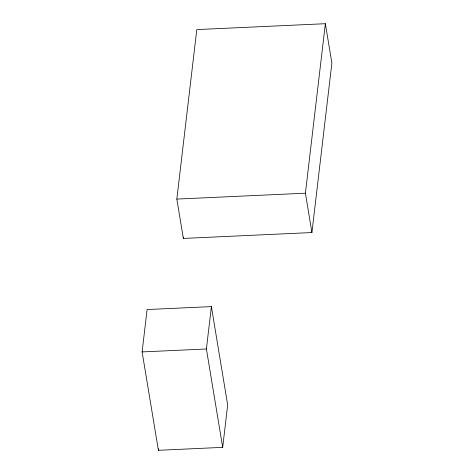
<?xml version="1.0" encoding="UTF-8"?>
<svg xmlns="http://www.w3.org/2000/svg" width="474" height="474" viewBox="0 0 474 474"><rect width="100%" height="100%" fill="white"/><g stroke="black" fill="none" stroke-linecap="round" stroke-linejoin="round"><path stroke-width="0.71" d="M142.117 351.921L147.106 309.546L211.392 306.607L227.68 404.986L222.691 447.355L158.405 450.3L142.117 351.921L206.403 348.983L211.392 306.607M176.838 199.08L196.799 29.584L325.365 23.7L331.883 63.054L311.922 232.544L183.355 238.428L176.838 199.08L305.41 193.196L325.365 23.7M158.405 450.3L158.577 448.837M183.355 238.428L183.527 236.964M305.41 193.196L311.922 232.544M206.403 348.983L222.691 447.355"/></g></svg>
